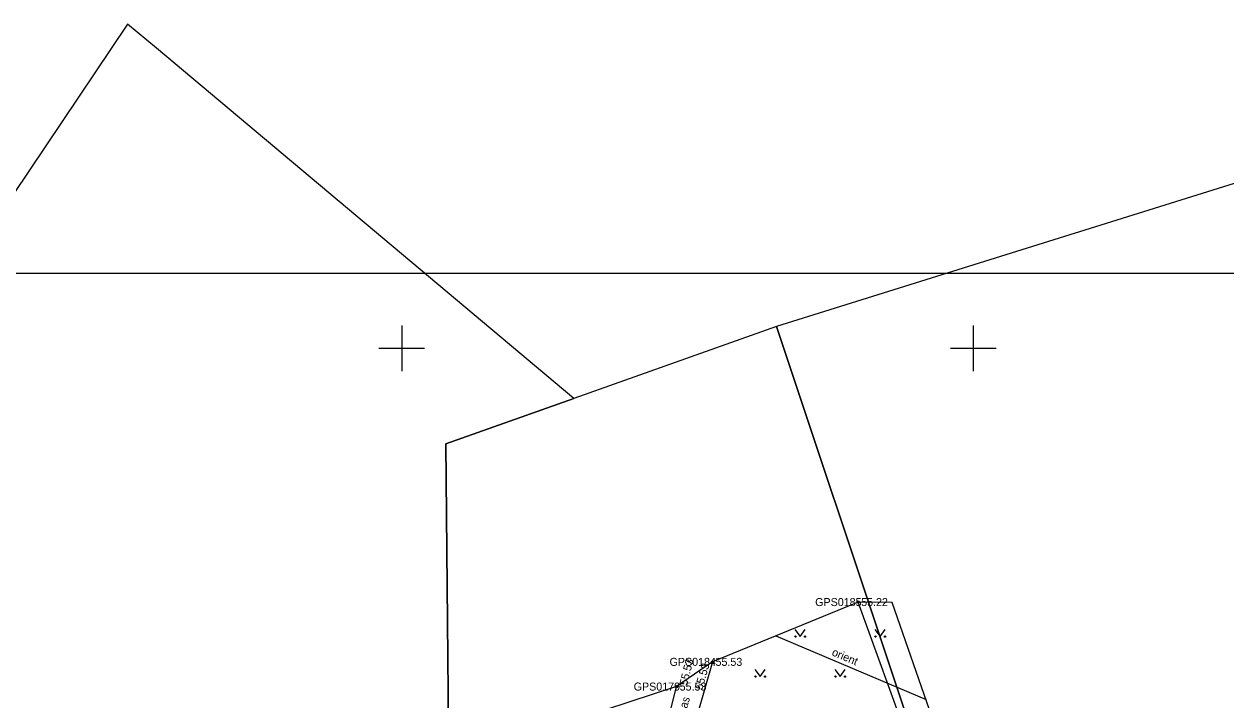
# Model space of a CAD drawing. Extents: x 629302 to 630626, y 6457559 to 6457728.
# Drawn here: x 630416.9 to 630522.1, y 6457669.2 to 6457728.3 of the extents above; entities that cross this region are included whole.
import ezdxf

# ---------------------------------------------------------------- set-up
doc = ezdxf.new("R2010")
doc.units = 0
for name, color, linetype in [('HALJASTUS', 7, 'Continuous'), ('KORGUS-EH2000', 7, 'Continuous'), ('MOOTKORG-EH2000', 7, 'Continuous'), ('MOOTMPUNKT', 7, 'Continuous'), ('MOOTNR', 7, 'Continuous'), ('MOOTPIIR', 7, 'Continuous'), ('PIIR', 7, 'Continuous'), ('TEE', 7, 'Continuous'), ('VORK', 7, 'Continuous'), ('VORMISTUS', 7, 'Continuous'), ('VTRASS', 7, 'Continuous')]:
    doc.layers.add(name, color=color, linetype=linetype)

msp = doc.modelspace()

# ---------------------------------------------------------------- linework, layer by layer
at = {"layer": 'HALJASTUS'}
for p, q in [((630484.39, 6457675.39), (630484.85, 6457674.78)), ((630484.85, 6457674.78), (630485.3, 6457675.39)), ((630491.39, 6457675.39), (630491.85, 6457674.78)), ((630491.85, 6457674.78), (630492.3, 6457675.39)), ((630480.89, 6457671.89), (630481.35, 6457671.28)), ((630481.35, 6457671.28), (630481.8, 6457671.89)), ((630487.89, 6457671.89), (630488.35, 6457671.28)), ((630488.35, 6457671.28), (630488.8, 6457671.89))]:
    msp.add_line(p, q, dxfattribs=at)
msp.add_lwpolyline([(630502.06, 6457650.25), (630498.87, 6457655.28), (630494.4, 6457665.5), (630489.93, 6457677.8)], dxfattribs=at)
for centre in [(630484.45, 6457674.78), (630485.28, 6457674.78), (630491.45, 6457674.78), (630492.28, 6457674.78), (630480.95, 6457671.28), (630481.78, 6457671.28), (630487.95, 6457671.28), (630488.78, 6457671.28)]:
    msp.add_circle(centre, 0.055, dxfattribs=at)
at = {"layer": 'KORGUS-EH2000'}
for centre in [(630489.93, 6457677.8), (630477.19, 6457672.57), (630474.05, 6457670.41)]:
    msp.add_circle(centre, 0.1, dxfattribs=at)
at = {"layer": 'MOOTMPUNKT'}
for centre in [(630489.93, 6457677.8), (630477.19, 6457672.57), (630474.05, 6457670.41)]:
    msp.add_circle(centre, 0.1, dxfattribs=at)
at = {"layer": 'MOOTPIIR'}
msp.add_lwpolyline([(630425.41, 6457630.29), (630453.32, 6457599.18), (630453.35, 6457599.09), (630454.39, 6457598.32), (630454.43, 6457598.18), (630460.21, 6457591.8), (630464.9, 6457587.28), (630515.14, 6457606.24), (630514.89, 6457608.31), (630508.58, 6457632.75), (630492.92, 6457677.75), (630489.93, 6457677.8), (630477.19, 6457672.57), (630474.05, 6457670.41), (630449.27, 6457662.29), (630447.95, 6457648.02)], close=True, dxfattribs=at)
at = {"layer": 'PIIR'}
for points in [[(630454.24, 6457651.22), (630453.86, 6457691.64), (630465.04, 6457695.59), (630428.53, 6457726.23), (630426, 6457728.35), (630354.7, 6457622.2), (630414.76, 6457613.77), (630437.88, 6457634.32)], [(630534.96, 6457718.19), (630482.78, 6457701.9), (630513.15, 6457610.95), (630559.88, 6457629.05), (630550.89, 6457659.59)], [(630482.78, 6457701.9), (630465.04, 6457695.59), (630453.86, 6457691.64), (630454.24, 6457651.22), (630437.88, 6457634.32), (630465.47, 6457604.58), (630471.87, 6457597.76), (630473.48, 6457596.03), (630513.62, 6457609.53), (630513.15, 6457610.95)]]:
    msp.add_lwpolyline(points, close=True, dxfattribs=at)
at = {"layer": 'TEE'}
for points in [[(630477.19, 6457672.57), (630475.16, 6457665.59), (630474.36, 6457659.63)], [(630471.78, 6457659.52), (630472.54, 6457664.37), (630474.05, 6457670.41)]]:
    msp.add_lwpolyline(points, dxfattribs=at)
at = {"layer": 'VORK'}
for p, q in [((630450, 6457702), (630450, 6457698)), ((630500, 6457702), (630500, 6457698)), ((630448, 6457700), (630452, 6457700)), ((630498, 6457700), (630502, 6457700))]:
    msp.add_line(p, q, dxfattribs=at)
at = {"layer": 'VORMISTUS'}
msp.add_lwpolyline([(630387.45, 6457563.05), (630387.45, 6457706.55), (630584.95, 6457706.55), (630584.95, 6457563.05)], close=True, dxfattribs=at)
at = {"layer": 'VTRASS'}
msp.add_line((630482.73, 6457674.85), (630495.87, 6457669.28), dxfattribs=at)

# ---------------------------------------------------------------- texts
at = {"layer": 'KORGUS-EH2000'}
msp.add_text(' 55.22', height=0.7, dxfattribs=at).set_placement((630489.93, 6457677.45))
for rotation, p in [(75.9374, (630474.9, 6457670.2)), (73.8272, (630476.21, 6457669.83))]:
    msp.add_text(' 55.53', height=0.7, rotation=rotation, dxfattribs=at).set_placement(p)
at = {"layer": 'MOOTKORG-EH2000'}
for s, p in [(' 55.22', (630489.93, 6457677.45)), (' 55.53', (630477.19, 6457672.22)), (' 55.53', (630474.05, 6457670.06))]:
    msp.add_text(s, height=0.7, dxfattribs=at).set_placement(p)
at = {"layer": 'MOOTNR'}
for s, p in [('GPS0185 ', (630486.17, 6457677.45)), ('GPS0184 ', (630473.43, 6457672.22)), ('GPS0179 ', (630470.29, 6457670.06))]:
    msp.add_text(s, height=0.7, dxfattribs=at).set_placement(p)
at = {"layer": 'TEE'}
msp.add_text('pinnas', height=0.7, rotation=73.6011, dxfattribs=at).set_placement((630474.45, 6457666.76))
at = {"layer": 'VTRASS'}
msp.add_text('orient', height=0.7, rotation=336.9695, dxfattribs=at).set_placement((630487.57, 6457673.16))

doc.saveas('drawing.dxf')
